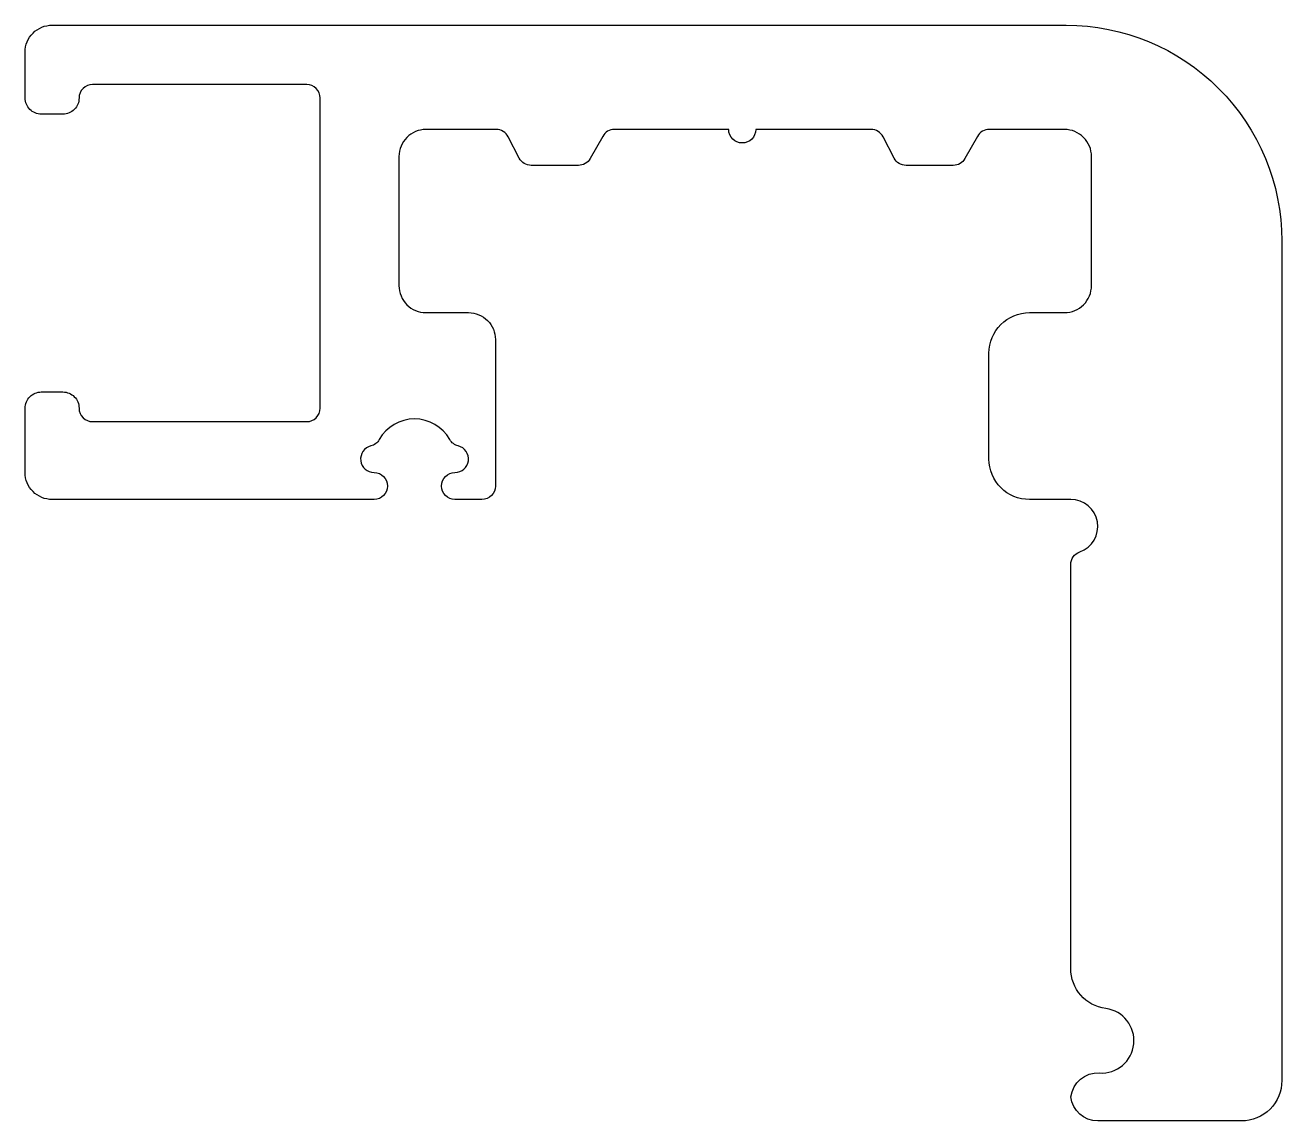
# Model space of a CAD drawing. Extents: x 1110.8 to 1134.1, y 300.8 to 321.1.
import ezdxf

# ---------------------------------------------------------------- set-up
doc = ezdxf.new("R2010")
doc.units = 0
doc.layers.get('0').update_dxf_attribs({"linetype": 'CONTINUOUS'})

msp = doc.modelspace()

# ---------------------------------------------------------------- linework, layer by layer
at = {"color": 0, "linetype": 'CONTINUOUS'}
msp.add_lwpolyline([(1128.681, 315.019, -0.414214), (1129.431, 315.769), (1130.082, 315.769, 0.414214), (1130.582, 316.269), (1130.582, 318.664, 0.414214), (1130.082, 319.164), (1128.686, 319.164, 0.270687), (1128.468, 319.037), (1128.236, 318.626, -0.270687), (1128.018, 318.498), (1127.143, 318.498, -0.280479), (1126.921, 318.634), (1126.717, 319.029, 0.280479), (1126.495, 319.164), (1124.356, 319.164, -1), (1123.856, 319.164), (1121.737, 319.164, 0.270687), (1121.519, 319.037), (1121.287, 318.626, -0.270687), (1121.069, 318.498), (1120.194, 318.498, -0.280479), (1119.972, 318.634), (1119.768, 319.029, 0.280479), (1119.546, 319.164), (1118.242, 319.164, 0.414214), (1117.742, 318.664), (1117.742, 316.269, 0.414214), (1118.242, 315.769), (1119.031, 315.769, -0.414214), (1119.531, 315.269), (1119.531, 312.555, -0.414214), (1119.281, 312.305), (1118.781, 312.305, -1), (1118.781, 312.805, 0.885128), (1118.842, 313.298, -0.206049), (1118.684, 313.417, 0.58341), (1117.378, 313.417, -0.206049), (1117.221, 313.298, 0.885128), (1117.281, 312.805, -1), (1117.281, 312.305), (1111.311, 312.305, -0.414214), (1110.811, 312.805), (1110.811, 313.998, -0.414214), (1111.111, 314.298), (1111.511, 314.298, -0.414214), (1111.811, 313.998), (1111.811, 313.998, 0.414214), (1112.061, 313.748), (1116.033, 313.748, 0.414214), (1116.283, 313.998), (1116.283, 319.748, 0.414214), (1116.033, 319.998), (1112.061, 319.998, 0.414214), (1111.811, 319.748, -0.414214), (1111.511, 319.448), (1111.111, 319.448, -0.414214), (1110.811, 319.748), (1110.811, 320.598, -0.414214), (1111.311, 321.098), (1130.111, 321.098, -0.414214), (1134.111, 317.098), (1134.111, 301.537, -0.414214), (1133.361, 300.787), (1130.698, 300.787, -0.381905), (1130.201, 301.231, -0.400686), (1130.73, 301.675, 0.966865), (1130.849, 302.868, -0.375909), (1130.198, 303.612), (1130.198, 311.098, -0.317837), (1130.364, 311.334, 0.843039), (1130.198, 312.305), (1129.431, 312.305, -0.414214), (1128.681, 313.055)], format="xyb", close=True, dxfattribs=at)

doc.saveas('drawing.dxf')
